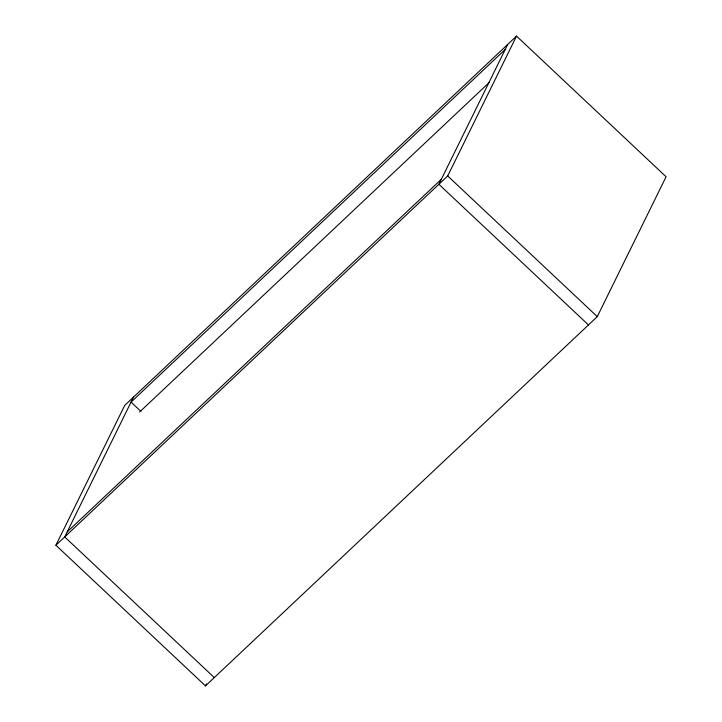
<?xml version="1.0" encoding="UTF-8"?>
<svg xmlns="http://www.w3.org/2000/svg" width="722" height="722" viewBox="0 0 722 722"><rect width="100%" height="100%" fill="white"/><g stroke="black" fill="none" stroke-linecap="round" stroke-linejoin="round"><path stroke-width="1.08" d="M55.91 545.236L124.725 405.376L516.519 36.1L666.09 176.764L597.274 316.624L205.481 685.9L55.91 545.236L447.703 175.96L516.519 36.1M133.543 397.064L64.718 536.933L214.299 677.588M507.701 44.412L438.886 184.272L588.457 324.936M205.481 685.9L206.474 683.887M505.229 49.448L131.061 402.1L140.871 411.323M139.644 411.991L489.525 82.218M67.2 531.897L441.359 179.236M447.703 175.96L597.274 316.624"/></g></svg>
